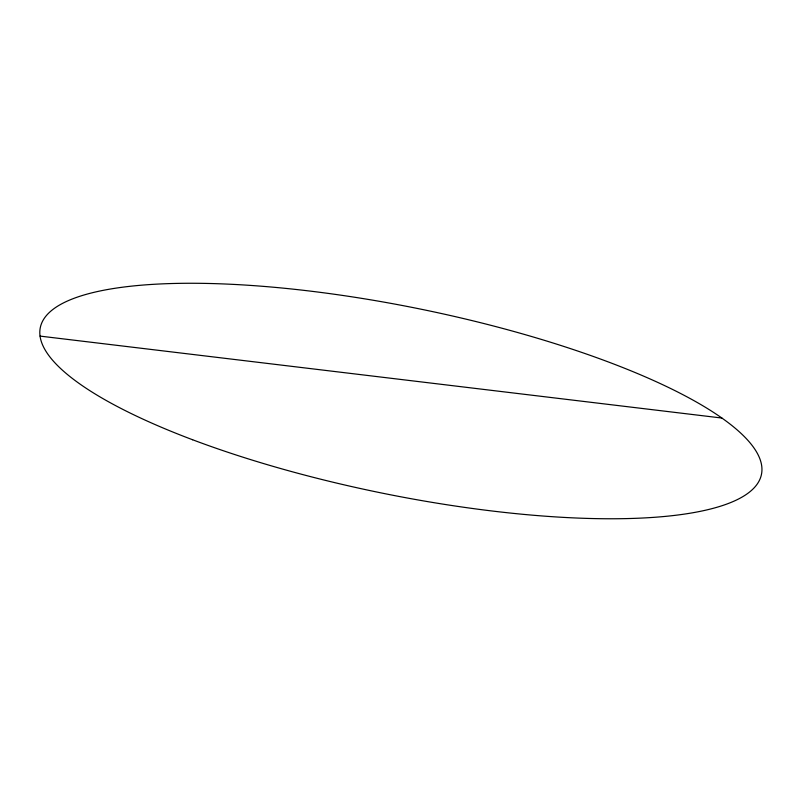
<?xml version="1.0" encoding="UTF-8"?>
<svg xmlns="http://www.w3.org/2000/svg" width="802" height="802" viewBox="0 0 802 802"><rect width="100%" height="100%" fill="white"/><g stroke="black" fill="none" stroke-linecap="round" stroke-linejoin="round"><path stroke-width="1.2" d="M40.1 336.108L721.89 418.042M192.62 439.757A367.948 93.984 11.5 0 0 760.446 477.942A367.948 93.984 11.5 0 0 249.643 285.352A367.948 93.984 11.5 0 0 192.62 439.757"/></g></svg>
